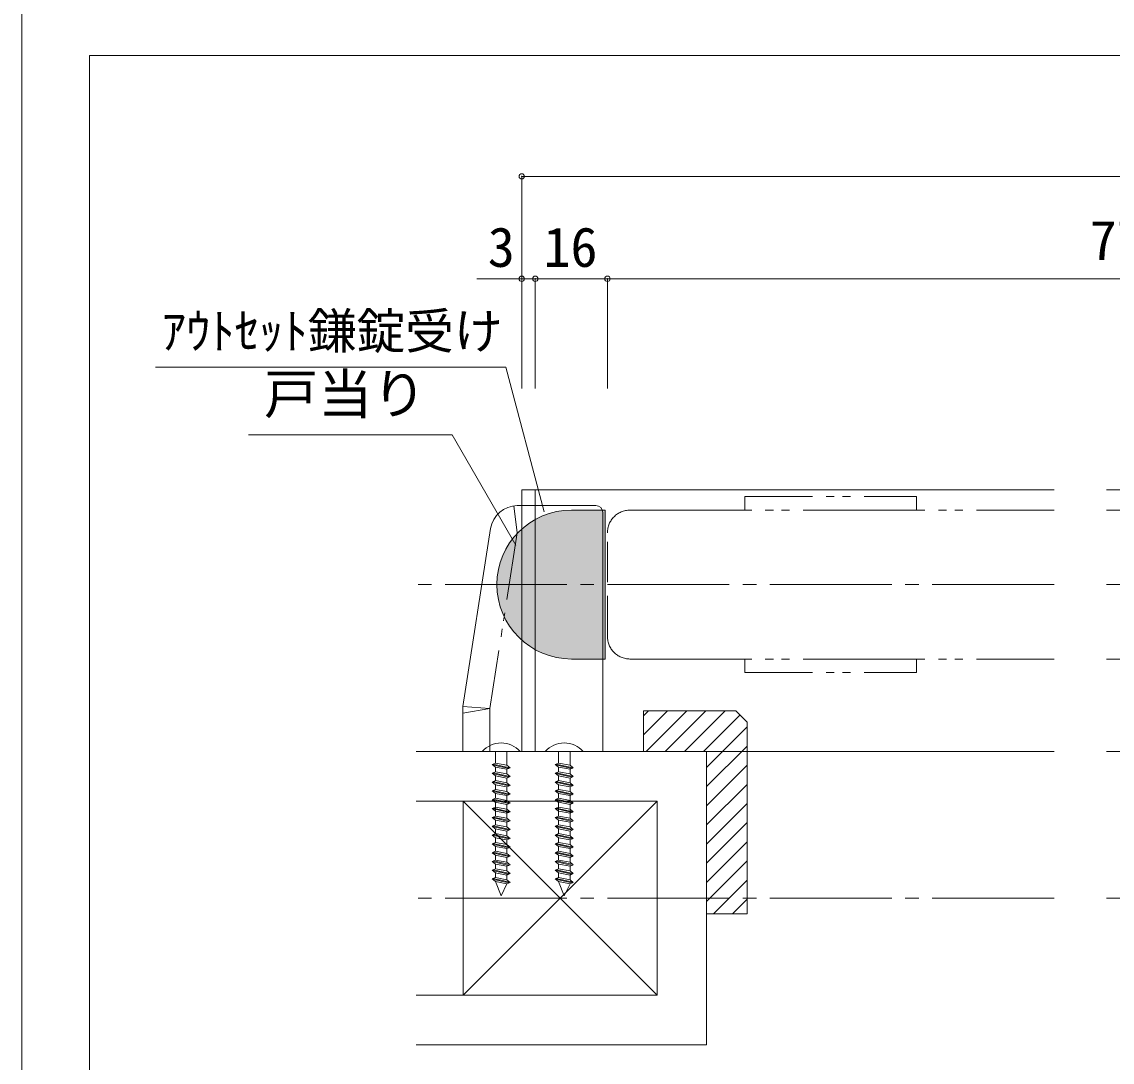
# Model space of a CAD drawing. Units: millimetres on the paper, enlarged 10 times, with parts at other scales. Extents: x -1985 to 2015, y -1370 to 1400.
# Drawn here: x -1985 to -1179, y -846 to -78 of the extents above; entities that cross this region are included whole.
import ezdxf
from ezdxf.enums import TextEntityAlignment as Align

# ---------------------------------------------------------------- set-up
doc = ezdxf.new("R2010")
doc.units = ezdxf.units.MM
doc.header["$LTSCALE"] = 10
doc.header["$PDMODE"] = 32
doc.header["$PDSIZE"] = 4
for name, pattern in [('CHAIN2', [12, 9, -1, 1, -1]), ('DASHED2', [3, 2, -1]), ('DASHED3', [4, 3, -1]), ('DOUBLE_CHAIN1', [8.8, 5, -1, 0.6, -0.6, 0.6, -1]), ('DOUBLE_CHAIN2', [12.8, 9, -1, 0.6, -0.6, 0.6, -1])]:
    doc.linetypes.add(name, pattern=pattern)
doc.layers.add('1-1_0', color=7, linetype='Continuous', lineweight=20)
doc.layers.add('2-0_18', color=7, linetype='Continuous', lineweight=20)
doc.styles.add('ＭＳ ゴシック', font='')
doc.styles.get('ＭＳ ゴシック').set_extended_font_data('MS Gothic')

msp = doc.modelspace()

# ---------------------------------------------------------------- hatches: boundary and pattern name
at = {"layer": '2-0_18'}
for points in [[(-1578.87, -438.34, 0.41421), (-1633.87, -493.34), (-1578.87, -493.34)], [(-1633.87, -493.34, 0.41421), (-1578.87, -548.34), (-1578.87, -493.34)]]:
    msp.add_hatch(color=9, dxfattribs=at).paths.add_polyline_path(points)

# ---------------------------------------------------------------- linework, layer by layer
at = {"layer": '1-1_0'}
for p, q in [((-1985, 1400), (-1985, -1370)), ((395, -102.5), (-1935, -102.5)), ((395, -102.5), (-1935, -102.5)), ((-1935, -1002.5), (-1935, -102.5)), ((395, -102.5), (-1935, -102.5)), ((395, -102.5), (-1935, -102.5)), ((-1935, -1002.5), (-1935, -102.5))]:
    msp.add_line(p, q, dxfattribs=at)
at = {"layer": '2-0_18', "color": 4, "lineweight": 9}
for p, q in [((-1615.54, -191.74), (-1615.54, -348.39)), ((177.35, -191.74), (-1615.54, -191.74)), ((-1615.54, -267.39), (-1648.65, -267.39)), ((-1605.54, -267.39), (-1605.54, -348.39)), ((-782.65, -267.39), (-1558.87, -267.39)), ((-1552.21, -267.39), (-1552.21, -348.39))]:
    msp.add_line(p, q, dxfattribs=at)
at = {"layer": '2-0_18'}
for p, q in [((-1627.35, -332.71), (-1886.09, -332.71)), ((-1627.35, -332.71), (-1598.98, -439.55)), ((-1817.46, -382.58), (-1667.05, -382.58)), ((-1667.05, -382.58), (-1619.87, -464.29)), ((-1615.54, -423.34), (-1615.54, -616.67)), ((-1222.14, -423.34), (-1615.54, -423.34)), ((-1605.54, -423.34), (-1605.54, -616.67)), ((-782.65, -423.34), (-1183.47, -423.34)), ((-1578.87, -438.34), (-1553.87, -438.34)), ((-1553.87, -438.34), (-1553.87, -548.34)), ((-1553.87, -438.34), (-1553.87, -548.34)), ((-1553.87, -548.34), (-1578.87, -548.34)), ((-1457.21, -586.67), (-1525.54, -586.67)), ((-1525.54, -604.49), (-1507.72, -586.67)), ((-1525.54, -590.35), (-1521.87, -586.67)), ((-1525.54, -586.67), (-1525.54, -616.67)), ((-1523.58, -616.67), (-1493.58, -586.67)), ((-1509.44, -616.67), (-1479.44, -586.67)), ((-1495.3, -616.67), (-1465.3, -586.67)), ((-1481.16, -616.67), (-1454.18, -589.7)), ((-1478.87, -628.53), (-1448.87, -598.53)), ((-1693.52, -616.67), (-1468.87, -616.67)), ((-1478.87, -642.67), (-1448.87, -612.67)), ((-1478.87, -833.34), (-1478.87, -616.67)), ((-1478.87, -616.67), (-1478.87, -736.67)), ((-1222.14, -616.67), (-1470.16, -616.67)), ((-782.65, -616.67), (-1183.47, -616.67)), ((-1478.87, -656.82), (-1448.87, -626.82)), ((-1478.87, -670.96), (-1448.87, -640.96)), ((-1693.52, -653.34), (-1515.54, -653.34)), ((-1658.87, -653.34), (-1658.87, -796.67)), ((-1515.54, -653.34), (-1658.87, -796.67)), ((-1658.87, -653.34), (-1515.54, -796.67)), ((-1515.54, -653.34), (-1515.54, -796.67)), ((-1478.87, -685.1), (-1448.87, -655.1)), ((-1478.87, -699.24), (-1448.87, -669.24)), ((-1478.87, -713.38), (-1448.87, -683.38)), ((-1478.87, -727.53), (-1448.87, -697.53)), ((-1473.88, -736.67), (-1448.87, -711.67)), ((-1459.73, -736.67), (-1448.87, -725.81)), ((-1448.87, -736.67), (-1478.87, -736.67)), ((-1693.52, -796.67), (-1515.54, -796.67)), ((-1693.52, -833.34), (-1478.87, -833.34))]:
    msp.add_line(p, q, dxfattribs=at)
at = {"layer": '2-0_18', "color": 33, "lineweight": 18}
for p, q in [((-1560.72, -435.01), (-1618.82, -435.01)), ((-1555.72, -440.01), (-1555.72, -616.67)), ((-1638.58, -451.93), (-1659.06, -583.34)), ((-1659.06, -616.67), (-1659.06, -583.34))]:
    msp.add_line(p, q, dxfattribs=at)
at = {"layer": '2-0_18', "color": 33, "linetype": 'DOUBLE_CHAIN1', "lineweight": 18}
for p, q in [((-1618.82, -455.01), (-1621.48, -435.18)), ((-1618.82, -455.01), (-1639.06, -584.89)), ((-1639.06, -584.89), (-1659.06, -583.34)), ((-1639.06, -584.89), (-1659.06, -588.36)), ((-1639.06, -616.67), (-1639.06, -584.89))]:
    msp.add_line(p, q, dxfattribs=at)
at = {"layer": '2-0_18', "linetype": 'DOUBLE_CHAIN2'}
for p, q in [((-1535.54, -438.34), (-1222.14, -438.34)), ((-765.99, -438.34), (-1183.47, -438.34)), ((-1535.54, -548.34), (-1222.14, -548.34)), ((-768.29, -548.34), (-1183.47, -548.34))]:
    msp.add_line(p, q, dxfattribs=at)
at = {"layer": '2-0_18', "linetype": 'DASHED3'}
msp.add_line((-1552.21, -531.67), (-1552.21, -455.01), dxfattribs=at)
at = {"layer": '2-0_18', "color": 4, "linetype": 'CHAIN2', "lineweight": 9}
for p, q in [((-1222.14, -493.34), (-1693.52, -493.34)), ((-274.28, -493.34), (-1183.47, -493.34)), ((-1222.14, -725.01), (-1693.52, -725.01)), ((-274.28, -725.01), (-1183.47, -725.01))]:
    msp.add_line(p, q, dxfattribs=at)
at = {"layer": '2-0_18', "color": 33, "linetype": 'DASHED2', "lineweight": 18}
for p, q in [((-1635.04, -616.67), (-1635.04, -625.23)), ((-1626.51, -616.67), (-1626.51, -626.8)), ((-1588.37, -616.67), (-1588.37, -625.23)), ((-1579.84, -616.67), (-1579.84, -626.8)), ((-1625.04, -629.17), (-1637.29, -626.42)), ((-1636.64, -625.95), (-1624.24, -628.64)), ((-1635.05, -628.24), (-1626.51, -629.81)), ((-1635.04, -628.25), (-1635.04, -631.74)), ((-1635.02, -625.23), (-1626.51, -626.8)), ((-1578.37, -629.17), (-1590.62, -626.42)), ((-1589.98, -625.95), (-1577.57, -628.64)), ((-1588.38, -628.24), (-1579.84, -629.81)), ((-1588.37, -628.25), (-1588.37, -631.74)), ((-1588.36, -625.23), (-1579.84, -626.8)), ((-1625.04, -635.67), (-1637.28, -632.92)), ((-1636.66, -632.45), (-1624.24, -635.15)), ((-1635.04, -631.73), (-1626.51, -633.3)), ((-1635.04, -634.74), (-1626.51, -636.32)), ((-1635.04, -634.75), (-1635.04, -638.24)), ((-1626.51, -629.81), (-1626.51, -633.3)), ((-1626.51, -636.32), (-1626.51, -639.81)), ((-1578.37, -635.67), (-1590.61, -632.92)), ((-1589.99, -632.45), (-1577.57, -635.15)), ((-1588.37, -631.73), (-1579.84, -633.3)), ((-1588.37, -634.74), (-1579.84, -636.32)), ((-1588.37, -634.75), (-1588.37, -638.24)), ((-1579.84, -629.81), (-1579.84, -633.3)), ((-1579.84, -636.32), (-1579.84, -639.81)), ((-1625.04, -642.17), (-1637.29, -639.42)), ((-1636.64, -638.95), (-1624.24, -641.65)), ((-1635.05, -641.24), (-1626.51, -642.82)), ((-1635.04, -641.25), (-1635.04, -644.73)), ((-1635.02, -638.23), (-1626.51, -639.81)), ((-1626.51, -642.82), (-1626.51, -646.31)), ((-1578.37, -642.17), (-1590.62, -639.42)), ((-1589.98, -638.95), (-1577.57, -641.65)), ((-1588.38, -641.24), (-1579.84, -642.82)), ((-1588.37, -641.25), (-1588.37, -644.73)), ((-1588.36, -638.23), (-1579.84, -639.81)), ((-1579.84, -642.82), (-1579.84, -646.31)), ((-1625.04, -648.67), (-1637.29, -645.92)), ((-1625.04, -655.18), (-1637.29, -652.43)), ((-1636.64, -645.45), (-1624.24, -648.15)), ((-1636.64, -651.96), (-1624.24, -654.65)), ((-1635.05, -647.74), (-1626.51, -649.32)), ((-1635.04, -644.73), (-1626.51, -646.31)), ((-1635.04, -647.75), (-1635.04, -651.24)), ((-1635.02, -651.24), (-1626.51, -652.81)), ((-1626.51, -649.32), (-1626.51, -652.81)), ((-1578.37, -648.67), (-1590.62, -645.92)), ((-1578.37, -655.18), (-1590.62, -652.43)), ((-1589.98, -645.45), (-1577.57, -648.15)), ((-1589.98, -651.96), (-1577.57, -654.65)), ((-1588.38, -647.74), (-1579.84, -649.32)), ((-1588.37, -644.73), (-1579.84, -646.31)), ((-1588.37, -647.75), (-1588.37, -651.24)), ((-1588.36, -651.24), (-1579.84, -652.81)), ((-1579.84, -649.32), (-1579.84, -652.81)), ((-1625.04, -661.68), (-1637.28, -658.93)), ((-1636.66, -658.45), (-1624.24, -661.16)), ((-1635.05, -654.25), (-1626.51, -655.82)), ((-1635.04, -654.26), (-1635.04, -657.75)), ((-1635.04, -657.74), (-1626.51, -659.31)), ((-1635.04, -658.23), (-1635.04, -664.37)), ((-1635.04, -660.75), (-1626.51, -662.33)), ((-1626.51, -655.82), (-1626.51, -659.31)), ((-1626.51, -659.31), (-1624.1, -661.26)), ((-1626.51, -659.79), (-1626.51, -665.95)), ((-1578.37, -661.68), (-1590.61, -658.93)), ((-1589.99, -658.45), (-1577.57, -661.16)), ((-1588.38, -654.25), (-1579.84, -655.82)), ((-1588.37, -654.26), (-1588.37, -657.75)), ((-1588.37, -657.74), (-1579.84, -659.31)), ((-1588.37, -658.23), (-1588.37, -664.37)), ((-1588.37, -660.75), (-1579.84, -662.33)), ((-1579.84, -655.82), (-1579.84, -659.31)), ((-1579.84, -659.31), (-1577.44, -661.26)), ((-1579.84, -659.79), (-1579.84, -665.95)), ((-1625.04, -668.31), (-1637.28, -665.57)), ((-1636.66, -665.09), (-1624.24, -667.79)), ((-1635.04, -664.37), (-1626.51, -665.95)), ((-1635.04, -667.39), (-1635.04, -670.88)), ((-1635.04, -667.39), (-1626.51, -668.96)), ((-1624.1, -661.26), (-1626.51, -662.33)), ((-1626.51, -665.95), (-1624.1, -667.9)), ((-1624.1, -667.9), (-1626.51, -668.96)), ((-1578.37, -668.31), (-1590.61, -665.57)), ((-1589.99, -665.09), (-1577.57, -667.79)), ((-1588.37, -664.37), (-1579.84, -665.95)), ((-1588.37, -667.39), (-1588.37, -670.88)), ((-1588.37, -667.39), (-1579.84, -668.96)), ((-1577.44, -661.26), (-1579.84, -662.33)), ((-1579.84, -665.95), (-1577.44, -667.9)), ((-1577.44, -667.9), (-1579.84, -668.96)), ((-1630.45, -673.6), (-1637.29, -672.07)), ((-1636.64, -671.6), (-1627.42, -673.6)), ((-1635.4, -673.6), (-1635.04, -673.9)), ((-1635.05, -673.89), (-1626.51, -675.46)), ((-1635.04, -670.88), (-1626.51, -672.45)), ((-1635.04, -673.89), (-1635.04, -677.39)), ((-1625.04, -674.82), (-1630.45, -673.6)), ((-1627.42, -673.6), (-1624.24, -674.29)), ((-1626.51, -668.96), (-1626.51, -672.45)), ((-1626.51, -672.45), (-1625.09, -673.6)), ((-1624.1, -674.4), (-1626.51, -675.46)), ((-1626.51, -675.46), (-1626.51, -678.95)), ((-1625.09, -673.6), (-1624.1, -674.4)), ((-1583.79, -673.6), (-1590.62, -672.07)), ((-1589.98, -671.6), (-1580.76, -673.6)), ((-1588.73, -673.6), (-1588.37, -673.9)), ((-1588.38, -673.89), (-1579.84, -675.46)), ((-1588.37, -670.88), (-1579.84, -672.45)), ((-1588.37, -673.89), (-1588.37, -677.39)), ((-1578.37, -674.82), (-1583.79, -673.6)), ((-1580.76, -673.6), (-1577.57, -674.29)), ((-1579.84, -668.96), (-1579.84, -672.45)), ((-1579.84, -672.45), (-1578.42, -673.6)), ((-1577.44, -674.4), (-1579.84, -675.46)), ((-1579.84, -675.46), (-1579.84, -678.95)), ((-1578.42, -673.6), (-1577.44, -674.4)), ((-1625.04, -681.32), (-1637.29, -678.57)), ((-1636.64, -678.1), (-1624.24, -680.8)), ((-1636.64, -684.6), (-1624.24, -687.3)), ((-1635.05, -680.39), (-1626.51, -681.97)), ((-1635.04, -680.39), (-1635.04, -683.89)), ((-1635.04, -683.88), (-1626.51, -685.46)), ((-1635.02, -677.38), (-1626.51, -678.95)), ((-1626.51, -681.97), (-1626.51, -685.46)), ((-1578.37, -681.32), (-1590.62, -678.57)), ((-1589.98, -678.1), (-1577.57, -680.8)), ((-1589.98, -684.6), (-1577.57, -687.3)), ((-1588.38, -680.39), (-1579.84, -681.97)), ((-1588.37, -680.39), (-1588.37, -683.89)), ((-1588.37, -683.88), (-1579.84, -685.46)), ((-1588.36, -677.38), (-1579.84, -678.95)), ((-1579.84, -681.97), (-1579.84, -685.46)), ((-1625.04, -687.82), (-1637.29, -685.07)), ((-1625.04, -694.32), (-1637.29, -691.57)), ((-1636.64, -691.1), (-1624.24, -693.8)), ((-1635.05, -686.89), (-1626.51, -688.47)), ((-1635.04, -686.9), (-1635.04, -690.39)), ((-1635.02, -690.38), (-1626.51, -691.96)), ((-1626.51, -688.47), (-1626.51, -691.96)), ((-1578.37, -687.82), (-1590.62, -685.07)), ((-1578.37, -694.32), (-1590.62, -691.57)), ((-1589.98, -691.1), (-1577.57, -693.8)), ((-1588.38, -686.89), (-1579.84, -688.47)), ((-1588.37, -686.9), (-1588.37, -690.39)), ((-1588.36, -690.38), (-1579.84, -691.96)), ((-1579.84, -688.47), (-1579.84, -691.96)), ((-1625.04, -700.82), (-1637.28, -698.08)), ((-1636.66, -697.6), (-1624.24, -700.3)), ((-1635.05, -693.39), (-1626.51, -694.97)), ((-1635.04, -693.4), (-1635.04, -696.89)), ((-1635.04, -696.88), (-1626.51, -698.46)), ((-1635.04, -699.9), (-1626.51, -701.47)), ((-1635.04, -699.91), (-1635.04, -703.4)), ((-1626.51, -694.97), (-1626.51, -698.46)), ((-1578.37, -700.82), (-1590.61, -698.08)), ((-1589.99, -697.6), (-1577.57, -700.3)), ((-1588.38, -693.39), (-1579.84, -694.97)), ((-1588.37, -693.4), (-1588.37, -696.89)), ((-1588.37, -696.88), (-1579.84, -698.46)), ((-1588.37, -699.9), (-1579.84, -701.47)), ((-1588.37, -699.91), (-1588.37, -703.4)), ((-1579.84, -694.97), (-1579.84, -698.46)), ((-1625.04, -707.33), (-1637.29, -704.58)), ((-1636.64, -704.11), (-1624.24, -706.81)), ((-1635.05, -706.4), (-1626.51, -707.98)), ((-1635.04, -706.41), (-1635.04, -709.85)), ((-1626.51, -701.47), (-1626.51, -704.96)), ((-1626.51, -706.84), (-1626.51, -710.65)), ((-1578.37, -707.33), (-1590.62, -704.58)), ((-1589.98, -704.11), (-1577.57, -706.81)), ((-1588.38, -706.4), (-1579.84, -707.98)), ((-1588.37, -706.41), (-1588.37, -709.85)), ((-1579.84, -701.47), (-1579.84, -704.96)), ((-1579.84, -706.84), (-1579.84, -710.65)), ((-1636.88, -710.66), (-1637.44, -710.9)), ((-1625.04, -713.78), (-1637.28, -711.04)), ((-1635.04, -709.84), (-1636.86, -710.65)), ((-1636.66, -710.56), (-1624.24, -713.26)), ((-1635.04, -709.84), (-1626.51, -711.42)), ((-1630.77, -723.36), (-1635.04, -712.85)), ((-1626.51, -714.43), (-1630.77, -723.36)), ((-1626.51, -710.66), (-1626.51, -711.42)), ((-1626.51, -711.42), (-1624.1, -713.37)), ((-1624.1, -713.37), (-1626.51, -714.43)), ((-1590.21, -710.66), (-1590.77, -710.9)), ((-1578.37, -713.78), (-1590.61, -711.04)), ((-1588.37, -709.84), (-1590.19, -710.65)), ((-1589.99, -710.56), (-1577.57, -713.26)), ((-1588.37, -709.84), (-1579.84, -711.42)), ((-1584.1, -723.36), (-1588.37, -712.85)), ((-1579.84, -714.43), (-1584.1, -723.36)), ((-1579.84, -710.66), (-1579.84, -711.42)), ((-1579.84, -711.42), (-1577.44, -713.37)), ((-1577.44, -713.37), (-1579.84, -714.43))]:
    msp.add_line(p, q, dxfattribs=at)
at = {"layer": '2-0_18', "color": 4, "lineweight": 9}
msp.add_lwpolyline([(-1558.87, -267.39), (-1605.54, -267.39), (-1615.54, -267.39)], dxfattribs=at)
at = {"layer": '2-0_18', "linetype": 'DOUBLE_CHAIN1'}
for points in [[(-1450.54, -438.34), (-1450.54, -428.34), (-1323.87, -428.34), (-1323.87, -438.34)], [(-1450.54, -548.34), (-1450.54, -558.34), (-1323.87, -558.34), (-1323.87, -548.34)]]:
    msp.add_lwpolyline(points, dxfattribs=at)
at = {"layer": '2-0_18'}
msp.add_lwpolyline([(-1457.21, -586.67), (-1448.87, -595.01), (-1448.87, -736.67)], dxfattribs=at)
at = {"layer": '2-0_18', "color": 33, "linetype": 'DASHED2', "lineweight": 18}
for points in [[(-1635.04, -625.23), (-1637.44, -626.3), (-1635.04, -628.25)], [(-1626.51, -626.8), (-1624.1, -628.75), (-1626.51, -629.81)], [(-1588.37, -625.23), (-1590.77, -626.3), (-1588.37, -628.25)], [(-1579.84, -626.8), (-1577.44, -628.75), (-1579.84, -629.81)], [(-1635.04, -631.73), (-1637.44, -632.79), (-1635.04, -634.74)], [(-1626.51, -633.3), (-1624.1, -635.25), (-1626.51, -636.32)], [(-1588.37, -631.73), (-1590.77, -632.79), (-1588.37, -634.74)], [(-1579.84, -633.3), (-1577.44, -635.25), (-1579.84, -636.32)], [(-1635.04, -638.24), (-1637.44, -639.3), (-1635.04, -641.25)], [(-1626.51, -639.81), (-1624.1, -641.76), (-1626.51, -642.82)], [(-1588.37, -638.24), (-1590.77, -639.3), (-1588.37, -641.25)], [(-1579.84, -639.81), (-1577.44, -641.76), (-1579.84, -642.82)], [(-1635.04, -644.74), (-1637.44, -645.8), (-1635.04, -647.75)], [(-1635.04, -651.24), (-1637.44, -652.31), (-1635.04, -654.26)], [(-1626.51, -646.31), (-1624.1, -648.26), (-1626.51, -649.32)], [(-1588.37, -644.74), (-1590.77, -645.8), (-1588.37, -647.75)], [(-1588.37, -651.24), (-1590.77, -652.31), (-1588.37, -654.26)], [(-1579.84, -646.31), (-1577.44, -648.26), (-1579.84, -649.32)], [(-1635.04, -657.74), (-1637.44, -658.8), (-1635.04, -660.75)], [(-1626.51, -652.81), (-1624.1, -654.76), (-1626.51, -655.82)], [(-1588.37, -657.74), (-1590.77, -658.8), (-1588.37, -660.75)], [(-1579.84, -652.81), (-1577.44, -654.76), (-1579.84, -655.82)], [(-1635.04, -664.37), (-1637.44, -665.44), (-1635.04, -667.39)], [(-1588.37, -664.37), (-1590.77, -665.44), (-1588.37, -667.39)], [(-1635.04, -670.88), (-1637.44, -671.95), (-1635.4, -673.6)], [(-1588.37, -670.88), (-1590.77, -671.95), (-1588.73, -673.6)], [(-1635.04, -677.39), (-1637.44, -678.45), (-1635.04, -680.4)], [(-1635.04, -683.89), (-1637.44, -684.95), (-1635.04, -686.9)], [(-1626.51, -678.95), (-1624.1, -680.9), (-1626.51, -681.97)], [(-1588.37, -677.39), (-1590.77, -678.45), (-1588.37, -680.4)], [(-1588.37, -683.89), (-1590.77, -684.95), (-1588.37, -686.9)], [(-1579.84, -678.95), (-1577.44, -680.9), (-1579.84, -681.97)], [(-1635.04, -690.39), (-1637.44, -691.45), (-1635.04, -693.4)], [(-1626.51, -685.46), (-1624.1, -687.41), (-1626.51, -688.47)], [(-1626.51, -691.96), (-1624.1, -693.91), (-1626.51, -694.97)], [(-1588.37, -690.39), (-1590.77, -691.45), (-1588.37, -693.4)], [(-1579.84, -685.46), (-1577.44, -687.41), (-1579.84, -688.47)], [(-1579.84, -691.96), (-1577.44, -693.91), (-1579.84, -694.97)], [(-1635.04, -696.88), (-1637.44, -697.95), (-1635.04, -699.9)], [(-1626.51, -698.46), (-1624.1, -700.41), (-1626.51, -701.47)], [(-1588.37, -696.88), (-1590.77, -697.95), (-1588.37, -699.9)], [(-1579.84, -698.46), (-1577.44, -700.41), (-1579.84, -701.47)], [(-1635.04, -703.4), (-1637.44, -704.46), (-1635.04, -706.41)], [(-1635.02, -703.39), (-1626.51, -704.96), (-1624.1, -706.91), (-1626.51, -707.98)], [(-1588.37, -703.4), (-1590.77, -704.46), (-1588.37, -706.41)], [(-1588.36, -703.39), (-1579.84, -704.96), (-1577.44, -706.91), (-1579.84, -707.98)], [(-1637.44, -710.9), (-1635.04, -712.85), (-1626.51, -714.43)], [(-1590.77, -710.9), (-1588.37, -712.85), (-1579.84, -714.43)]]:
    msp.add_lwpolyline(points, dxfattribs=at)
at = {"layer": '2-0_18', "color": 33, "lineweight": 18}
for centre, radius, start, end in [((-1618.82, -455.01), 20, 90, 171.14204), ((-1560.72, -440.01), 5, 0, 90), ((-1630.77, -628.93), 18.61, 41.19727, 138.80273), ((-1584.1, -628.93), 18.61, 41.19727, 138.80273)]:
    msp.add_arc(centre, radius, start, end, dxfattribs=at)
at = {"layer": '2-0_18'}
for start, end in [(90, 180), (180, 270)]:
    msp.add_arc((-1578.87, -493.34), 55, start, end, dxfattribs=at)
at = {"layer": '2-0_18', "linetype": 'DASHED3'}
for centre, start, end in [((-1535.54, -455.01), 90, 180), ((-1535.54, -531.67), 180, 270)]:
    msp.add_arc(centre, 16.67, start, end, dxfattribs=at)
at = {"layer": '2-0_18', "color": 4}
for p in [(-1615.54, -191.74), (-1615.54, -267.39), (-1605.54, -267.39), (-1552.21, -267.39)]:
    msp.add_point(p, dxfattribs=at)
at = {"layer": '2-0_18', "color": 9}
msp.add_solid([(-1578.87, -438.34), (-1553.87, -438.34), (-1578.87, -548.34), (-1553.87, -548.34)], dxfattribs=at)

# ---------------------------------------------------------------- texts
at = {"layer": '2-0_18', "style": 'ＭＳ ゴシック'}
for s, height, p in [('779', 29.33, (-1195.76, -262.39)), ('3', 29.33, (-1640.59, -267.39)), ('16', 29.33, (-1599.45, -267.39)), ('ｱｳﾄｾｯﾄ鎌錠受け', 26.39, (-1881.61, -327.1)), ('戸当り', 29.33, (-1806.01, -375.94))]:
    msp.add_text(s, height=height, dxfattribs=at).set_placement(p, align=Align.BOTTOM_LEFT)

doc.saveas('drawing.dxf')
